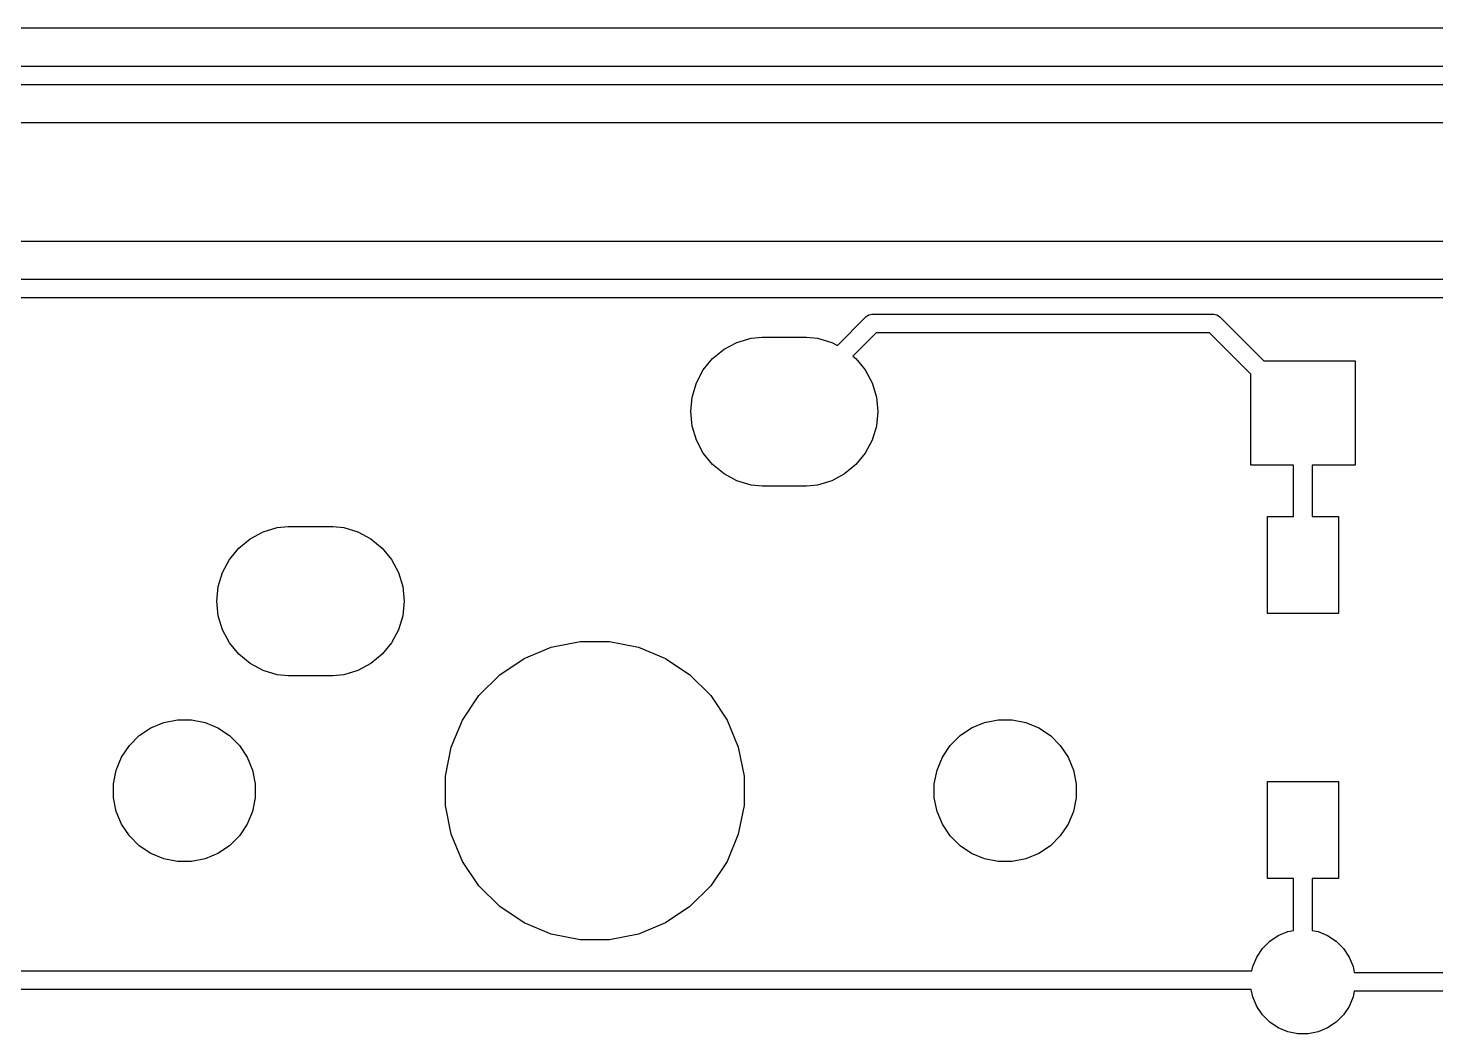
# Model space of a CAD drawing. Extents: x 1.13 to 10.46, y -5.5 to -3.29.
# Drawn here: x 2.681 to 3.423, y -5.271 to -4.741 of the extents above; entities that cross this region are included whole.
import ezdxf

# ---------------------------------------------------------------- set-up
doc = ezdxf.new("R2010")
doc.units = 0
doc.header["$MEASUREMENT"] = 0
doc.layers.add('BLACK', color=7, linetype='CONTINUOUS')

msp = doc.modelspace()

# ---------------------------------------------------------------- linework, layer by layer
at = {"layer": 'BLACK', "linetype": 'CONTINUOUS'}
for p, q in [((5.71008, -4.74059), (2.49363, -4.74059)), ((2.48093, -4.76059), (6.35289, -4.76059)), ((6.35469, -4.77043), (2.48093, -4.77043)), ((2.49592, -4.79043), (6.35346, -4.79043)), ((5.63134, -4.85308), (2.54856, -4.85308)), ((2.5382, -4.87308), (5.63257, -4.87308)), ((5.63077, -4.88292), (2.53641, -4.88292)), ((3.10751, -4.90797), (3.12233, -4.89315)), ((3.12233, -4.89315), (3.12249, -4.89296)), ((3.12249, -4.89296), (3.12279, -4.89271)), ((3.12279, -4.89271), (3.12324, -4.89235)), ((3.12324, -4.89235), (3.12409, -4.89189)), ((3.12409, -4.89189), (3.12421, -4.89185)), ((3.12421, -4.89185), (3.12502, -4.89161)), ((3.12502, -4.89161), (3.12574, -4.89154)), ((3.12574, -4.89154), (3.12598, -4.89151)), ((3.12574, -4.89154), (3.12574, -4.89154)), ((3.12598, -4.89151), (3.12623, -4.89154)), ((3.12623, -4.89154), (3.30566, -4.89154)), ((3.30566, -4.89154), (3.30591, -4.89151)), ((3.30591, -4.89151), (3.30615, -4.89154)), ((3.30615, -4.89154), (3.30615, -4.89154)), ((3.30615, -4.89154), (3.30687, -4.89161)), ((3.30687, -4.89161), (3.3078, -4.89189)), ((3.3078, -4.89189), (3.30865, -4.89235)), ((3.30865, -4.89235), (3.3094, -4.89296)), ((3.3094, -4.89296), (3.30956, -4.89315)), ((3.30956, -4.89315), (3.33261, -4.9162)), ((3.12802, -4.90138), (3.11576, -4.91364)), ((3.30387, -4.90138), (3.12802, -4.90138)), ((3.32565, -4.92316), (3.30387, -4.90138)), ((3.04771, -4.91002), (3.05455, -4.90636)), ((3.05455, -4.90636), (3.06197, -4.90411)), ((3.06197, -4.90411), (3.06775, -4.90354)), ((3.06775, -4.90354), (3.0913, -4.90354)), ((3.0913, -4.90354), (3.09709, -4.90411)), ((3.09709, -4.90411), (3.10451, -4.90636)), ((3.10451, -4.90636), (3.10751, -4.90797)), ((3.03679, -4.92093), (3.04171, -4.91494)), ((3.04171, -4.91494), (3.04771, -4.91002)), ((3.11576, -4.91364), (3.11734, -4.91494)), ((3.11734, -4.91494), (3.12226, -4.92093)), ((3.33261, -4.9162), (3.38065, -4.9162)), ((3.38065, -4.9162), (3.38065, -4.9712)), ((3.03314, -4.92777), (3.03679, -4.92093)), ((3.12226, -4.92093), (3.12592, -4.92777)), ((3.32565, -4.9712), (3.32565, -4.92316)), ((3.03088, -4.9352), (3.03314, -4.92777)), ((3.12592, -4.92777), (3.12817, -4.9352)), ((3.03012, -4.94291), (3.03088, -4.9352)), ((3.12817, -4.9352), (3.12893, -4.94291)), ((3.03088, -4.95063), (3.03012, -4.94291)), ((3.12893, -4.94291), (3.12817, -4.95063)), ((3.03314, -4.95805), (3.03088, -4.95063)), ((3.12817, -4.95063), (3.12592, -4.95805)), ((3.03679, -4.96489), (3.03314, -4.95805)), ((3.12592, -4.95805), (3.12226, -4.96489)), ((3.04171, -4.97089), (3.03679, -4.96489)), ((3.12226, -4.96489), (3.11734, -4.97089)), ((3.04771, -4.97581), (3.04171, -4.97089)), ((3.05455, -4.97946), (3.04771, -4.97581)), ((3.11135, -4.97581), (3.10451, -4.97946)), ((3.11734, -4.97089), (3.11135, -4.97581)), ((3.34823, -4.9712), (3.32565, -4.9712)), ((3.34823, -4.99823), (3.34823, -4.9712)), ((3.38065, -4.9712), (3.35807, -4.9712)), ((3.35807, -4.9712), (3.35807, -4.99823)), ((3.06197, -4.98171), (3.05455, -4.97946)), ((3.06775, -4.98228), (3.06197, -4.98171)), ((3.0913, -4.98228), (3.06775, -4.98228)), ((3.09709, -4.98171), (3.0913, -4.98228)), ((3.10451, -4.97946), (3.09709, -4.98171)), ((3.33445, -5.04941), (3.33445, -4.99823)), ((3.33445, -4.99823), (3.34823, -4.99823)), ((3.35807, -4.99823), (3.37185, -4.99823)), ((3.37185, -4.99823), (3.37185, -5.04941)), ((2.80455, -5.00636), (2.81197, -5.00411)), ((2.81197, -5.00411), (2.81775, -5.00354)), ((2.81775, -5.00354), (2.8413, -5.00354)), ((2.8413, -5.00354), (2.84709, -5.00411)), ((2.84709, -5.00411), (2.85451, -5.00636)), ((2.79171, -5.01494), (2.79771, -5.01002)), ((2.79771, -5.01002), (2.80455, -5.00636)), ((2.85451, -5.00636), (2.86135, -5.01002)), ((2.86135, -5.01002), (2.86734, -5.01494)), ((2.78314, -5.02777), (2.78679, -5.02093)), ((2.78679, -5.02093), (2.79171, -5.01494)), ((2.86734, -5.01494), (2.87226, -5.02093)), ((2.87226, -5.02093), (2.87592, -5.02777)), ((2.78088, -5.0352), (2.78314, -5.02777)), ((2.87592, -5.02777), (2.87817, -5.0352)), ((2.78012, -5.04291), (2.78088, -5.0352)), ((2.87817, -5.0352), (2.87893, -5.04291)), ((2.78088, -5.05063), (2.78012, -5.04291)), ((2.87893, -5.04291), (2.87817, -5.05063)), ((2.78314, -5.05805), (2.78088, -5.05063)), ((2.87817, -5.05063), (2.87592, -5.05805)), ((3.37185, -5.04941), (3.33445, -5.04941)), ((2.78679, -5.06489), (2.78314, -5.05805)), ((2.87592, -5.05805), (2.87226, -5.06489)), ((2.79171, -5.07089), (2.78679, -5.06489)), ((2.87226, -5.06489), (2.86734, -5.07089)), ((2.95656, -5.0672), (2.97177, -5.06417)), ((2.97177, -5.06417), (2.98728, -5.06417)), ((2.98728, -5.06417), (3.0025, -5.0672)), ((2.79771, -5.07581), (2.79171, -5.07089)), ((2.86734, -5.07089), (2.86135, -5.07581)), ((2.94223, -5.07313), (2.95656, -5.0672)), ((3.0025, -5.0672), (3.01682, -5.07313)), ((2.80455, -5.07946), (2.79771, -5.07581)), ((2.81197, -5.08171), (2.80455, -5.07946)), ((2.85451, -5.07946), (2.84709, -5.08171)), ((2.86135, -5.07581), (2.85451, -5.07946)), ((2.92933, -5.08175), (2.94223, -5.07313)), ((3.01682, -5.07313), (3.02972, -5.08175)), ((2.81775, -5.08228), (2.81197, -5.08171)), ((2.8413, -5.08228), (2.81775, -5.08228)), ((2.84709, -5.08171), (2.8413, -5.08228)), ((2.91837, -5.09272), (2.92933, -5.08175)), ((3.02972, -5.08175), (3.04069, -5.09272)), ((2.90975, -5.10562), (2.91837, -5.09272)), ((3.04069, -5.09272), (3.04931, -5.10562)), ((2.73915, -5.11386), (2.74528, -5.10977)), ((2.74528, -5.10977), (2.75208, -5.10695)), ((2.75208, -5.10695), (2.75931, -5.10551)), ((2.75931, -5.10551), (2.76668, -5.10551)), ((2.76668, -5.10551), (2.7739, -5.10695)), ((2.7739, -5.10695), (2.78071, -5.10977)), ((2.78071, -5.10977), (2.78683, -5.11386)), ((2.90381, -5.11995), (2.90975, -5.10562)), ((3.04931, -5.10562), (3.05524, -5.11995)), ((3.17222, -5.11386), (3.17835, -5.10977)), ((3.17835, -5.10977), (3.18515, -5.10695)), ((3.18515, -5.10695), (3.19238, -5.10551)), ((3.19238, -5.10551), (3.19975, -5.10551)), ((3.19975, -5.10551), (3.20697, -5.10695)), ((3.20697, -5.10695), (3.21378, -5.10977)), ((3.21378, -5.10977), (3.21991, -5.11386)), ((2.73394, -5.11907), (2.73915, -5.11386)), ((2.78683, -5.11386), (2.79204, -5.11907)), ((3.16701, -5.11907), (3.17222, -5.11386)), ((3.21991, -5.11386), (3.22511, -5.11907)), ((2.72985, -5.1252), (2.73394, -5.11907)), ((2.79204, -5.11907), (2.79614, -5.1252)), ((2.90079, -5.13516), (2.90381, -5.11995)), ((3.05524, -5.11995), (3.05827, -5.13516)), ((3.16292, -5.1252), (3.16701, -5.11907)), ((3.22511, -5.11907), (3.22921, -5.1252)), ((2.72559, -5.13923), (2.72703, -5.132)), ((2.72703, -5.132), (2.72985, -5.1252)), ((2.79614, -5.1252), (2.79896, -5.132)), ((2.79896, -5.132), (2.80039, -5.13923)), ((3.15866, -5.13923), (3.1601, -5.132)), ((3.1601, -5.132), (3.16292, -5.1252)), ((3.22921, -5.1252), (3.23203, -5.132)), ((3.23203, -5.132), (3.23346, -5.13923)), ((2.72559, -5.1466), (2.72559, -5.13923)), ((2.80039, -5.13923), (2.80039, -5.1466)), ((2.90079, -5.15067), (2.90079, -5.13516)), ((3.05827, -5.13516), (3.05827, -5.15067)), ((3.15866, -5.1466), (3.15866, -5.13923)), ((3.23346, -5.13923), (3.23346, -5.1466)), ((3.33445, -5.18917), (3.33445, -5.13799)), ((3.33445, -5.13799), (3.37185, -5.13799)), ((3.37185, -5.13799), (3.37185, -5.18917)), ((2.72703, -5.15382), (2.72559, -5.1466)), ((2.80039, -5.1466), (2.79896, -5.15382)), ((3.1601, -5.15382), (3.15866, -5.1466)), ((3.23346, -5.1466), (3.23203, -5.15382)), ((2.72985, -5.16063), (2.72703, -5.15382)), ((2.79896, -5.15382), (2.79614, -5.16063)), ((2.90381, -5.16588), (2.90079, -5.15067)), ((3.05827, -5.15067), (3.05524, -5.16588)), ((3.16292, -5.16063), (3.1601, -5.15382)), ((3.23203, -5.15382), (3.22921, -5.16063)), ((2.73394, -5.16676), (2.72985, -5.16063)), ((2.79614, -5.16063), (2.79204, -5.16676)), ((3.16701, -5.16676), (3.16292, -5.16063)), ((3.22921, -5.16063), (3.22511, -5.16676)), ((2.73915, -5.17197), (2.73394, -5.16676)), ((2.79204, -5.16676), (2.78683, -5.17197)), ((2.90975, -5.18021), (2.90381, -5.16588)), ((3.05524, -5.16588), (3.04931, -5.18021)), ((3.17222, -5.17197), (3.16701, -5.16676)), ((3.22511, -5.16676), (3.21991, -5.17197)), ((2.74528, -5.17606), (2.73915, -5.17197)), ((2.75208, -5.17888), (2.74528, -5.17606)), ((2.78071, -5.17606), (2.7739, -5.17888)), ((2.78683, -5.17197), (2.78071, -5.17606)), ((3.17835, -5.17606), (3.17222, -5.17197)), ((3.18515, -5.17888), (3.17835, -5.17606)), ((3.21378, -5.17606), (3.20697, -5.17888)), ((3.21991, -5.17197), (3.21378, -5.17606)), ((2.75931, -5.18031), (2.75208, -5.17888)), ((2.76668, -5.18031), (2.75931, -5.18031)), ((2.7739, -5.17888), (2.76668, -5.18031)), ((2.91837, -5.19311), (2.90975, -5.18021)), ((3.04931, -5.18021), (3.04069, -5.19311)), ((3.19238, -5.18031), (3.18515, -5.17888)), ((3.19975, -5.18031), (3.19238, -5.18031)), ((3.20697, -5.17888), (3.19975, -5.18031)), ((3.34823, -5.18917), (3.33445, -5.18917)), ((3.34823, -5.21664), (3.34823, -5.18917)), ((3.37185, -5.18917), (3.35807, -5.18917)), ((3.35807, -5.18917), (3.35807, -5.21664)), ((2.92933, -5.20407), (2.91837, -5.19311)), ((3.04069, -5.19311), (3.02972, -5.20407)), ((2.94223, -5.21269), (2.92933, -5.20407)), ((3.02972, -5.20407), (3.01682, -5.21269)), ((2.95656, -5.21863), (2.94223, -5.21269)), ((3.01682, -5.21269), (3.0025, -5.21863)), ((2.97177, -5.22165), (2.95656, -5.21863)), ((3.0025, -5.21863), (2.98728, -5.22165)), ((3.33562, -5.22234), (3.34012, -5.21933)), ((3.34012, -5.21933), (3.34513, -5.21726)), ((3.34513, -5.21726), (3.34823, -5.21664)), ((3.35807, -5.21664), (3.36117, -5.21726)), ((3.36117, -5.21726), (3.36618, -5.21933)), ((3.36618, -5.21933), (3.37068, -5.22234)), ((2.98728, -5.22165), (2.97177, -5.22165)), ((3.32878, -5.23067), (3.33179, -5.22617)), ((3.33179, -5.22617), (3.33562, -5.22234)), ((3.37068, -5.22234), (3.37451, -5.22617)), ((3.37451, -5.22617), (3.37752, -5.23067)), ((3.32625, -5.23799), (3.32671, -5.23568)), ((3.32671, -5.23568), (3.32878, -5.23067)), ((3.37752, -5.23067), (3.37959, -5.23568)), ((3.37959, -5.23568), (3.38021, -5.23878)), ((2.63178, -5.23799), (3.32625, -5.23799)), ((3.38021, -5.23878), (4.07526, -5.23878)), ((3.32593, -5.24783), (2.63178, -5.24783)), ((3.32671, -5.25172), (3.32593, -5.24783)), ((3.38021, -5.24862), (3.37959, -5.25172)), ((4.07731, -5.24862), (3.38021, -5.24862)), ((3.32878, -5.25673), (3.32671, -5.25172)), ((3.33179, -5.26123), (3.32878, -5.25673)), ((3.37752, -5.25673), (3.37451, -5.26123)), ((3.37959, -5.25172), (3.37752, -5.25673)), ((3.33562, -5.26506), (3.33179, -5.26123)), ((3.34012, -5.26807), (3.33562, -5.26506)), ((3.37068, -5.26506), (3.36618, -5.26807)), ((3.37451, -5.26123), (3.37068, -5.26506)), ((3.34513, -5.27014), (3.34012, -5.26807)), ((3.35044, -5.2712), (3.34513, -5.27014)), ((3.35586, -5.2712), (3.35044, -5.2712)), ((3.36117, -5.27014), (3.35586, -5.2712)), ((3.36618, -5.26807), (3.36117, -5.27014))]:
    msp.add_line(p, q, dxfattribs=at)

doc.saveas('drawing.dxf')
